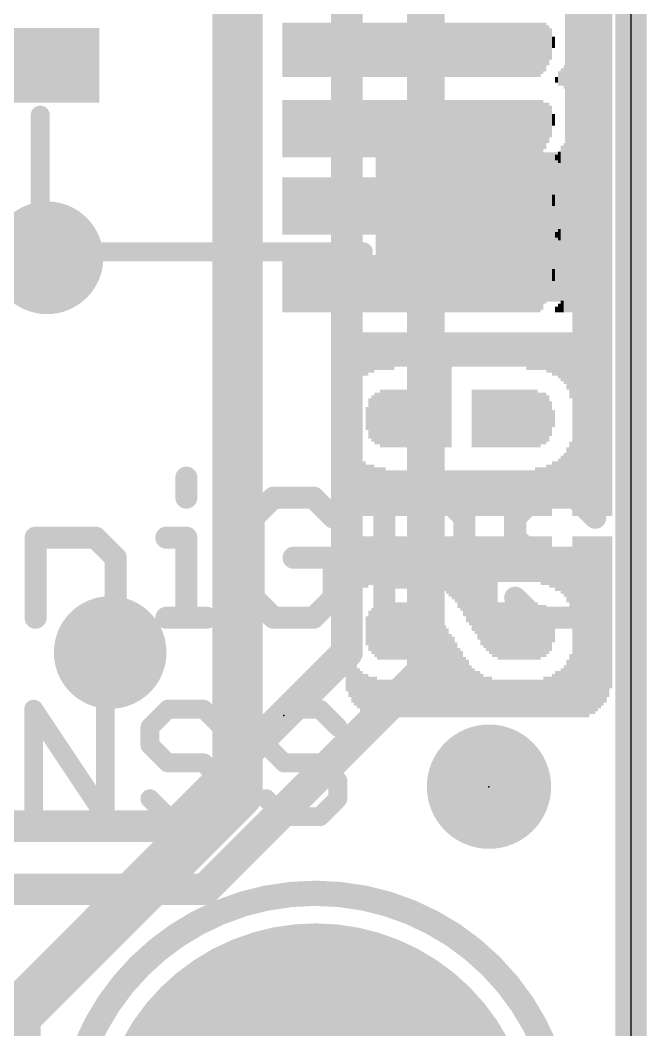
# Model space of a CAD drawing. Extents: x -0.1 to 34.1, y -8.2 to 25.5.
# Drawn here: x 20.48 to 25.53, y 3.44 to 11.56 of the extents above; entities that cross this region are included whole.
import ezdxf

# ---------------------------------------------------------------- set-up
doc = ezdxf.new("R2010")
doc.units = 0
for name, color, linetype in [('1', 12, 'CONTINUOUS'), ('16', 5, 'CONTINUOUS'), ('17', 110, 'CONTINUOUS'), ('18', 110, 'CONTINUOUS'), ('20', 53, 'CONTINUOUS'), ('21', 40, 'CONTINUOUS'), ('22', 6, 'CONTINUOUS'), ('23', 40, 'CONTINUOUS'), ('24', 6, 'CONTINUOUS'), ('47', 253, 'CONTINUOUS')]:
    doc.layers.add(name, color=color, linetype=linetype)

# ---------------------------------------------------------------- blocks, each defined once
blk = doc.blocks.new('RECT')
blk.add_solid([(-0.5, -0.5), (0.5, -0.5), (-0.5, 0.5), (0.5, 0.5)])
blk = doc.blocks.new('PIE')
at = {"const_width": 0.5}
blk.add_lwpolyline([(0, -0.25, 1), (0, 0.25, 1), (0, -0.25)], format="xyb", dxfattribs=at)
blk = doc.blocks.new('ROUNDP')
at = {"const_width": 0.5}
blk.add_lwpolyline([(0, -0.25, 1), (0, 0.25, 1), (0, -0.25)], format="xyb", dxfattribs=at)
blk = doc.blocks.new('ROUNDV')
at = {"const_width": 0.5}
blk.add_lwpolyline([(0, -0.25, 1), (0, 0.25, 1), (0, -0.25)], format="xyb", dxfattribs=at)

msp = doc.modelspace()

# ---------------------------------------------------------------- linework, layer by layer
at = {"layer": '1'}
for points, const_width in [([(25.4, 25.4), (25.4, 0)], 0.254), ([(22.233, 12.454), (22.233, 5.342)], 0.4064), ([(22.233, 5.342), (20.447, 3.556)], 0.4064), ([(20.447, 3.556), (20.447, 1.778)], 0.4064)]:
    msp.add_lwpolyline(points, dxfattribs=dict(at, const_width=const_width))
at = {"layer": '1', "const_width": 0.2032}
for points in [[(22.3048, 5.2702, 1), (22.1612, 5.4138)], [(22.1314, 5.342, 1), (22.3346, 5.342)], [(20.5486, 3.556, 1), (20.3454, 3.556)], [(20.3752, 3.6278, 1), (20.5188, 3.4842)]]:
    msp.add_lwpolyline(points, format="xyb", dxfattribs=at)
at = {"layer": '16'}
for points, const_width in [([(25.4, 25.4), (25.4, 0)], 0.254), ([(23.749, 6.35), (23.749, 13.716)], 0.3048), ([(23.114, 13.4493), (23.114, 6.477)], 0.254), ([(23.114, 6.477), (21.717, 5.08)], 0.254), ([(21.971, 4.572), (23.749, 6.35)], 0.254), ([(21.717, 5.08), (16.637, 5.08)], 0.254), ([(18.7815, 4.572), (21.971, 4.572)], 0.254)]:
    msp.add_lwpolyline(points, dxfattribs=dict(at, const_width=const_width))
for points, const_width in [([(23.1589, 6.4321, 1), (23.0691, 6.5219)], 0.127), ([(23.0505, 6.477, 1), (23.1775, 6.477)], 0.127), ([(23.6728, 6.35, 1), (23.8252, 6.35)], 0.1524), ([(23.7939, 6.3051, 1), (23.7041, 6.3949)], 0.127), ([(21.717, 5.0165, 1), (21.717, 5.1435)], 0.127), ([(21.6721, 5.1249, 1), (21.7619, 5.0351)], 0.127), ([(21.9261, 4.6169, 1), (22.0159, 4.5271)], 0.127), ([(21.971, 4.5085, 1), (21.971, 4.6355)], 0.127)]:
    msp.add_lwpolyline(points, format="xyb", dxfattribs=dict(at, const_width=const_width))
at = {"layer": '20'}
msp.add_line((25.4, 2.54), (25.4, 22.86), dxfattribs=at)
at = {"layer": '21'}
for points, const_width in [([(24.946, 10.6), (24.946, 14.8)], 0.1524), ([(20.646, 9.7), (20.646, 10.8)], 0.1524), ([(23.246, 9.7), (20.646, 9.7)], 0.1524), ([(21.8223, 7.8834), (21.8223, 7.7224)], 0.1778), ([(22.5239, 7.7224), (22.3629, 7.5614)], 0.1778), ([(22.8459, 7.7224), (22.5239, 7.7224)], 0.1778), ([(23.0069, 7.5614), (22.8459, 7.7224)], 0.1778), ([(23.4154, 6.7564), (23.4154, 7.7224)], 0.1778), ([(23.4154, 7.7224), (23.8984, 7.7224)], 0.1778), ([(23.8984, 7.7224), (24.0594, 7.5614)], 0.1778), ([(24.6288, 7.7224), (24.4678, 7.5614)], 0.1778), ([(24.9508, 7.7224), (24.6288, 7.7224)], 0.1778), ([(25.1118, 7.5614), (24.9508, 7.7224)], 0.1778), ([(22.3629, 7.5614), (22.3629, 6.9174)], 0.1778), ([(24.0594, 7.5614), (24.0594, 7.2394)], 0.1778), ([(24.4678, 7.5614), (24.4678, 7.4004)], 0.1778), ([(20.6088, 6.7564), (20.6088, 7.4004)], 0.1778), ([(20.6088, 7.4004), (21.0918, 7.4004)], 0.1778), ([(21.0918, 7.4004), (21.2528, 7.2394)], 0.1778), ([(21.6613, 7.4004), (21.8223, 7.4004)], 0.1778), ([(21.8223, 7.4004), (21.8223, 6.7564)], 0.1778), ([(24.4678, 7.4004), (24.6288, 7.2394)], 0.1778), ([(21.2528, 7.2394), (21.2528, 6.7564)], 0.1778), ([(23.0069, 7.2394), (22.6849, 7.2394)], 0.1778), ([(23.0069, 6.9174), (23.0069, 7.2394)], 0.1778), ([(24.0594, 7.2394), (23.8984, 7.0784)], 0.1778), ([(24.6288, 7.2394), (24.9508, 7.2394)], 0.1778), ([(24.9508, 7.2394), (25.1118, 7.0784)], 0.1778), ([(23.8984, 7.0784), (23.4154, 7.0784)], 0.1778), ([(25.1118, 7.0784), (25.1118, 6.9174)], 0.1778), ([(22.3629, 6.9174), (22.5239, 6.7564)], 0.1778), ([(22.8459, 6.7564), (23.0069, 6.9174)], 0.1778), ([(24.6288, 6.7564), (24.4678, 6.9174)], 0.1778), ([(25.1118, 6.9174), (24.9508, 6.7564)], 0.1778), ([(21.6613, 6.7564), (21.9833, 6.7564)], 0.1778), ([(22.5239, 6.7564), (22.8459, 6.7564)], 0.1778), ([(24.9508, 6.7564), (24.6288, 6.7564)], 0.1778), ([(20.5936, 5.1562), (20.5936, 6.0205)], 0.1524), ([(20.5936, 6.0205), (21.1698, 5.1562)], 0.1524), ([(21.1698, 5.1562), (21.1698, 6.0205)], 0.1524), ([(21.6732, 6.0205), (21.5291, 5.8765)], 0.1524), ([(21.9613, 6.0205), (21.6732, 6.0205)], 0.1524), ([(22.1053, 5.8765), (21.9613, 6.0205)], 0.1524), ([(22.6087, 6.0205), (22.4646, 5.8765)], 0.1524), ([(22.8968, 6.0205), (22.6087, 6.0205)], 0.1524), ([(23.0409, 5.8765), (22.8968, 6.0205)], 0.1524), ([(21.5291, 5.8765), (21.5291, 5.7324)], 0.1524), ([(22.4646, 5.8765), (22.4646, 5.7324)], 0.1524), ([(21.5291, 5.7324), (21.6732, 5.5884)], 0.1524), ([(22.4646, 5.7324), (22.6087, 5.5884)], 0.1524), ([(21.6732, 5.5884), (21.9613, 5.5884)], 0.1524), ([(21.9613, 5.5884), (22.1053, 5.4443)], 0.1524), ([(22.6087, 5.5884), (22.8968, 5.5884)], 0.1524), ([(22.8968, 5.5884), (23.0409, 5.4443)], 0.1524), ([(22.1053, 5.4443), (22.1053, 5.3003)], 0.1524), ([(23.0409, 5.4443), (23.0409, 5.3003)], 0.1524), ([(21.6732, 5.1562), (21.5291, 5.3003)], 0.1524), ([(22.1053, 5.3003), (21.9613, 5.1562)], 0.1524), ([(22.6087, 5.1562), (22.4646, 5.3003)], 0.1524), ([(23.0409, 5.3003), (22.8968, 5.1562)], 0.1524), ([(21.9613, 5.1562), (21.6732, 5.1562)], 0.1524), ([(22.8968, 5.1562), (22.6087, 5.1562)], 0.1524)]:
    msp.add_lwpolyline(points, dxfattribs=dict(at, const_width=const_width))
for points, const_width in [([(20.6841, 10.8, 1), (20.6079, 10.8)], 0.0762), ([(24.9079, 10.6, 1), (24.9841, 10.6)], 0.0762), ([(20.646, 9.7381, 1), (20.646, 9.6619)], 0.0762), ([(23.246, 9.6619, 1), (23.246, 9.7381)], 0.0762), ([(20.6079, 9.7, 1), (20.6841, 9.7)], 0.0762), ([(21.8667, 7.8834, 1), (21.7778, 7.8834)], 0.0889), ([(22.5239, 7.7669, 1), (22.5239, 7.678)], 0.0889), ([(22.5553, 7.691, 1), (22.4925, 7.7539)], 0.0889), ([(22.8774, 7.7539, 1), (22.8145, 7.691)], 0.0889), ([(22.8459, 7.678, 1), (22.8459, 7.7669)], 0.0889), ([(23.4598, 7.7224, 1), (23.3709, 7.7224)], 0.0889), ([(23.4154, 7.7669, 1), (23.4154, 7.678)], 0.0889), ([(23.9298, 7.7539, 1), (23.867, 7.691)], 0.0889), ([(23.8984, 7.678, 1), (23.8984, 7.7669)], 0.0889), ([(24.6288, 7.7669, 1), (24.6288, 7.678)], 0.0889), ([(24.6603, 7.691, 1), (24.5974, 7.7539)], 0.0889), ([(24.9823, 7.7539, 1), (24.9194, 7.691)], 0.0889), ([(24.9508, 7.678, 1), (24.9508, 7.7669)], 0.0889), ([(21.7778, 7.7224, 1), (21.8667, 7.7224)], 0.0889), ([(22.4074, 7.5614, 1), (22.3185, 7.5614)], 0.0889), ([(22.3315, 7.5928, 1), (22.3943, 7.53)], 0.0889), ([(22.9755, 7.53, 1), (23.0384, 7.5928)], 0.0889), ([(24.1038, 7.5614, 1), (24.0149, 7.5614)], 0.0889), ([(24.028, 7.53, 1), (24.0908, 7.5928)], 0.0889), ([(24.5123, 7.5614, 1), (24.4234, 7.5614)], 0.0889), ([(24.4364, 7.5928, 1), (24.4993, 7.53)], 0.0889), ([(25.0804, 7.53, 1), (25.1433, 7.5928)], 0.0889), ([(20.6533, 7.4004, 1), (20.5644, 7.4004)], 0.0889), ([(20.6088, 7.4449, 1), (20.6088, 7.356)], 0.0889), ([(21.1233, 7.4318, 1), (21.0604, 7.369)], 0.0889), ([(21.0918, 7.356, 1), (21.0918, 7.4449)], 0.0889), ([(21.6613, 7.4449, 1), (21.6613, 7.356)], 0.0889), ([(21.8667, 7.4004, 1), (21.7778, 7.4004)], 0.0889), ([(21.8223, 7.356, 1), (21.8223, 7.4449)], 0.0889), ([(24.4993, 7.4318, 1), (24.4364, 7.369)], 0.0889), ([(24.4234, 7.4004, 1), (24.5123, 7.4004)], 0.0889), ([(21.2973, 7.2394, 1), (21.2084, 7.2394)], 0.0889), ([(21.2214, 7.208, 1), (21.2843, 7.2708)], 0.0889), ([(22.6849, 7.2839, 1), (22.6849, 7.195)], 0.0889), ([(23.0514, 7.2394, 1), (22.9625, 7.2394)], 0.0889), ([(23.0069, 7.195, 1), (23.0069, 7.2839)], 0.0889), ([(24.0908, 7.208, 1), (24.028, 7.2708)], 0.0889), ([(24.6288, 7.2839, 1), (24.6288, 7.195)], 0.0889), ([(24.5974, 7.208, 1), (24.6603, 7.2708)], 0.0889), ([(24.9823, 7.2708, 1), (24.9194, 7.208)], 0.0889), ([(24.9508, 7.195, 1), (24.9508, 7.2839)], 0.0889), ([(24.0149, 7.2394, 1), (24.1038, 7.2394)], 0.0889), ([(23.4154, 7.1229, 1), (23.4154, 7.034)], 0.0889), ([(23.867, 7.1098, 1), (23.9298, 7.047)], 0.0889), ([(23.8984, 7.034, 1), (23.8984, 7.1229)], 0.0889), ([(25.1563, 7.0784, 1), (25.0674, 7.0784)], 0.0889), ([(25.0804, 7.047, 1), (25.1433, 7.1098)], 0.0889), ([(22.3943, 6.9488, 1), (22.3315, 6.886)], 0.0889), ([(23.0384, 6.886, 1), (22.9755, 6.9488)], 0.0889), ([(24.4993, 6.9488, 1), (24.4364, 6.886)], 0.0889), ([(25.1433, 6.886, 1), (25.0804, 6.9488)], 0.0889), ([(22.3185, 6.9174, 1), (22.4074, 6.9174)], 0.0889), ([(22.9625, 6.9174, 1), (23.0514, 6.9174)], 0.0889), ([(25.0674, 6.9174, 1), (25.1563, 6.9174)], 0.0889), ([(21.6613, 6.8009, 1), (21.6613, 6.7119)], 0.0889), ([(21.9833, 6.7119, 1), (21.9833, 6.8009)], 0.0889), ([(22.5239, 6.8009, 1), (22.5239, 6.7119)], 0.0889), ([(22.4925, 6.725, 1), (22.5553, 6.7878)], 0.0889), ([(22.8145, 6.7878, 1), (22.8774, 6.725)], 0.0889), ([(22.8459, 6.7119, 1), (22.8459, 6.8009)], 0.0889), ([(24.6288, 6.8009, 1), (24.6288, 6.7119)], 0.0889), ([(24.5974, 6.725, 1), (24.6603, 6.7878)], 0.0889), ([(24.9194, 6.7878, 1), (24.9823, 6.725)], 0.0889), ([(24.9508, 6.7119, 1), (24.9508, 6.8009)], 0.0889), ([(20.5644, 6.7564, 1), (20.6533, 6.7564)], 0.0889), ([(21.2084, 6.7564, 1), (21.2973, 6.7564)], 0.0889), ([(21.7778, 6.7564, 1), (21.8667, 6.7564)], 0.0889), ([(23.3709, 6.7564, 1), (23.4598, 6.7564)], 0.0889), ([(20.6253, 6.0417, 1), (20.5619, 5.9994)], 0.0762), ([(20.6317, 6.0205, 1), (20.5555, 6.0205)], 0.0762), ([(21.2079, 6.0205, 1), (21.1317, 6.0205)], 0.0762), ([(21.6732, 6.0586, 1), (21.6732, 5.9824)], 0.0762), ([(21.7001, 5.9936, 1), (21.6462, 6.0475)], 0.0762), ([(21.9882, 6.0475, 1), (21.9343, 5.9936)], 0.0762), ([(21.9613, 5.9824, 1), (21.9613, 6.0586)], 0.0762), ([(22.6087, 6.0586, 1), (22.6087, 5.9824)], 0.0762), ([(22.6356, 5.9936, 1), (22.5817, 6.0475)], 0.0762), ([(22.9237, 6.0475, 1), (22.8699, 5.9936)], 0.0762), ([(22.8968, 5.9824, 1), (22.8968, 6.0586)], 0.0762), ([(21.5672, 5.8765, 1), (21.491, 5.8765)], 0.0762), ([(21.5022, 5.9034, 1), (21.5561, 5.8495)], 0.0762), ([(22.0784, 5.8495, 1), (22.1323, 5.9034)], 0.0762), ([(22.5027, 5.8765, 1), (22.4265, 5.8765)], 0.0762), ([(22.4377, 5.9034, 1), (22.4916, 5.8495)], 0.0762), ([(23.0139, 5.8495, 1), (23.0678, 5.9034)], 0.0762), ([(21.5561, 5.7594, 1), (21.5022, 5.7055)], 0.0762), ([(21.491, 5.7324, 1), (21.5672, 5.7324)], 0.0762), ([(22.4916, 5.7594, 1), (22.4377, 5.7055)], 0.0762), ([(22.4265, 5.7324, 1), (22.5027, 5.7324)], 0.0762), ([(21.6732, 5.6265, 1), (21.6732, 5.5503)], 0.0762), ([(21.6462, 5.5614, 1), (21.7001, 5.6153)], 0.0762), ([(21.9882, 5.6153, 1), (21.9343, 5.5614)], 0.0762), ([(21.9613, 5.5503, 1), (21.9613, 5.6265)], 0.0762), ([(22.6087, 5.6265, 1), (22.6087, 5.5503)], 0.0762), ([(22.5817, 5.5614, 1), (22.6356, 5.6153)], 0.0762), ([(22.9237, 5.6153, 1), (22.8699, 5.5614)], 0.0762), ([(22.8968, 5.5503, 1), (22.8968, 5.6265)], 0.0762), ([(22.1434, 5.4443, 1), (22.0672, 5.4443)], 0.0762), ([(22.0784, 5.4174, 1), (22.1323, 5.4713)], 0.0762), ([(23.079, 5.4443, 1), (23.0028, 5.4443)], 0.0762), ([(23.0139, 5.4174, 1), (23.0678, 5.4713)], 0.0762), ([(21.5561, 5.3272, 1), (21.5022, 5.2733)], 0.0762), ([(22.1323, 5.2733, 1), (22.0784, 5.3272)], 0.0762), ([(22.4916, 5.3272, 1), (22.4377, 5.2733)], 0.0762), ([(23.0678, 5.2733, 1), (23.0139, 5.3272)], 0.0762), ([(22.0672, 5.3003, 1), (22.1434, 5.3003)], 0.0762), ([(23.0028, 5.3003, 1), (23.079, 5.3003)], 0.0762), ([(21.1381, 5.1351, 1), (21.2015, 5.1773)], 0.0762), ([(21.6732, 5.1943, 1), (21.6732, 5.1181)], 0.0762), ([(21.6462, 5.1293, 1), (21.7001, 5.1831)], 0.0762), ([(21.9343, 5.1831, 1), (21.9882, 5.1293)], 0.0762), ([(21.9613, 5.1181, 1), (21.9613, 5.1943)], 0.0762), ([(22.6087, 5.1943, 1), (22.6087, 5.1181)], 0.0762), ([(22.5817, 5.1293, 1), (22.6356, 5.1831)], 0.0762), ([(22.8699, 5.1831, 1), (22.9237, 5.1293)], 0.0762), ([(22.8968, 5.1181, 1), (22.8968, 5.1943)], 0.0762), ([(20.5555, 5.1562, 1), (20.6317, 5.1562)], 0.0762), ([(21.1317, 5.1562, 1), (21.2079, 5.1562)], 0.0762), ([(22.86, 0.54, 1), (22.86, 4.54, 1), (22.86, 0.54)], 0.2032)]:
    msp.add_lwpolyline(points, format="xyb", dxfattribs=dict(at, const_width=const_width))
at = {"layer": '23'}
msp.add_point((24.257, 5.3975), dxfattribs=at)
at = {"layer": '24'}
msp.add_point((22.606, 5.969), dxfattribs=at)
at = {"layer": '47', "const_width": 0.13}
msp.add_lwpolyline([(25.4, 9.144), (25.4, -8.173)], dxfattribs=at)
at = {"layer": '47', "const_width": 0.065}
msp.add_lwpolyline([(25.4325, 9.144, 1), (25.3675, 9.144)], format="xyb", dxfattribs=at)

# ---------------------------------------------------------------- block references
at = {"layer": '1', "rotation": 180}
for p, xscale, yscale in [((20.346, 11.2), 1.55, 0.6), ((24.246, 9.9), 1.8, 1.2)]:
    msp.add_blockref('RECT', p, dxfattribs=dict(at, xscale=xscale, yscale=yscale))
at = {"layer": '1'}
msp.add_blockref('PIE', (24.257, 5.3975), dxfattribs=at)
at = {"layer": '17', "xscale": 3.516, "yscale": 3.516}
msp.add_blockref('ROUNDP', (22.86, 2.54), dxfattribs=at)
msp.add_blockref('ROUNDP', (22.86, 2.54), dxfattribs=at)
at = {"layer": '18', "xscale": 0.9064, "yscale": 0.9064}
for p in [(20.701, 9.652), (20.701, 9.652), (21.209, 6.477), (21.209, 6.477)]:
    msp.add_blockref('ROUNDV', p, dxfattribs=at)
at = {"layer": '22', "rotation": 90}
for p, xscale, yscale in [((24.9381, 10.334), 5.5194, 0.0231), ((24.9612, 10.334), 5.5194, 0.0231), ((24.9843, 10.334), 5.5194, 0.0231), ((25.0074, 10.334), 5.5194, 0.0231), ((25.0306, 10.334), 5.5194, 0.0231), ((25.0537, 10.3213), 5.494, 0.0231), ((25.0768, 10.3213), 5.494, 0.0231), ((25.0999, 10.3099), 5.4712, 0.0231), ((25.123, 10.3099), 5.4712, 0.0231), ((25.146, 10.2984), 5.4483, 0.0229), ((25.169, 10.287), 5.4254, 0.0231), ((25.1921, 10.2756), 5.4026, 0.0231), ((25.2152, 10.2527), 5.3569, 0.0231), ((25.2383, 10.2184), 5.2883, 0.0231), ((22.606, 11.3259), 0.4369, 0.0229), ((22.629, 11.3259), 0.4369, 0.0231), ((22.6521, 11.3259), 0.4369, 0.0231), ((22.6752, 11.3259), 0.4369, 0.0231), ((22.6983, 11.3259), 0.4369, 0.0231), ((22.7214, 11.3259), 0.4369, 0.0231), ((22.7446, 11.3259), 0.4369, 0.0231), ((22.7677, 11.3259), 0.4369, 0.0231), ((22.7908, 11.3259), 0.4369, 0.0231), ((22.8139, 11.3259), 0.4369, 0.0231), ((22.837, 11.3259), 0.4369, 0.0231), ((22.86, 11.3259), 0.4369, 0.0229), ((22.883, 11.3259), 0.4369, 0.0231), ((22.9061, 11.3259), 0.4369, 0.0231), ((22.9292, 11.3259), 0.4369, 0.0231), ((22.9523, 11.3259), 0.4369, 0.0231), ((22.9754, 11.3259), 0.4369, 0.0231), ((22.9986, 11.3259), 0.4369, 0.0231), ((23.0217, 11.3259), 0.4369, 0.0231), ((23.114, 11.3259), 0.4369, 0.0229), ((23.137, 11.3259), 0.4369, 0.0231), ((23.1601, 11.3259), 0.4369, 0.0231), ((23.1832, 11.3259), 0.4369, 0.0231), ((23.2063, 11.3259), 0.4369, 0.0231), ((23.2294, 11.3259), 0.4369, 0.0231), ((23.2526, 11.3259), 0.4369, 0.0231), ((23.2757, 11.3259), 0.4369, 0.0231), ((23.2988, 11.3259), 0.4369, 0.0231), ((23.3219, 11.3259), 0.4369, 0.0231), ((23.345, 11.3259), 0.4369, 0.0231), ((23.368, 11.3259), 0.4369, 0.0229), ((23.391, 11.3259), 0.4369, 0.0231), ((23.4141, 11.3259), 0.4369, 0.0231), ((23.4372, 11.3259), 0.4369, 0.0231), ((23.4603, 11.3259), 0.4369, 0.0231), ((23.4834, 11.3259), 0.4369, 0.0231), ((23.5066, 11.3259), 0.4369, 0.0231), ((23.5297, 11.3259), 0.4369, 0.0231), ((23.5528, 11.3259), 0.4369, 0.0231), ((23.5759, 11.3259), 0.4369, 0.0231), ((23.599, 11.3259), 0.4369, 0.0231), ((23.622, 11.3259), 0.4369, 0.0229), ((23.645, 11.3259), 0.4369, 0.0231), ((23.6681, 11.3259), 0.4369, 0.0231), ((23.6912, 11.3259), 0.4369, 0.0231), ((23.7143, 11.3259), 0.4369, 0.0231), ((23.7374, 11.3259), 0.4369, 0.0231), ((23.7606, 11.3259), 0.4369, 0.0231), ((23.7837, 11.3259), 0.4369, 0.0231), ((23.8068, 11.3259), 0.4369, 0.0231), ((23.8299, 11.3259), 0.4369, 0.0231), ((23.853, 11.3259), 0.4369, 0.0231), ((23.876, 11.3259), 0.4369, 0.0229), ((23.899, 11.3259), 0.4369, 0.0231), ((23.9221, 11.3259), 0.4369, 0.0231), ((23.9452, 11.3259), 0.4369, 0.0231), ((23.9683, 11.3259), 0.4369, 0.0231), ((23.9914, 11.3259), 0.4369, 0.0231), ((24.0146, 11.3259), 0.4369, 0.0231), ((24.0377, 11.3259), 0.4369, 0.0231), ((24.0608, 11.3259), 0.4369, 0.0231), ((24.0839, 11.3259), 0.4369, 0.0231), ((24.107, 11.3259), 0.4369, 0.0231), ((24.13, 11.3259), 0.4369, 0.0229), ((24.153, 11.3259), 0.4369, 0.0231), ((24.1761, 11.3259), 0.4369, 0.0231), ((24.1992, 11.3259), 0.4369, 0.0231), ((24.2223, 11.3259), 0.4369, 0.0231), ((24.2454, 11.3259), 0.4369, 0.0231), ((24.2686, 11.3259), 0.4369, 0.0231), ((24.2917, 11.3259), 0.4369, 0.0231), ((24.3148, 11.3259), 0.4369, 0.0231), ((24.3379, 11.3259), 0.4369, 0.0231), ((24.361, 11.3259), 0.4369, 0.0231), ((24.384, 11.3259), 0.4369, 0.0229), ((24.407, 11.3259), 0.4369, 0.0231), ((24.4301, 11.3259), 0.4369, 0.0231), ((24.4532, 11.3259), 0.4369, 0.0231), ((24.4763, 11.3259), 0.4369, 0.0231), ((24.4994, 11.3259), 0.4369, 0.0231), ((24.5226, 11.3259), 0.4369, 0.0231), ((24.5457, 11.3259), 0.4369, 0.0231), ((24.5688, 11.3259), 0.4369, 0.0231), ((24.5919, 11.3259), 0.4369, 0.0231), ((24.615, 11.3259), 0.4369, 0.0231), ((24.638, 11.3259), 0.4369, 0.0229), ((24.661, 11.3259), 0.4369, 0.0231), ((24.6841, 11.3373), 0.414, 0.0231), ((24.7072, 11.3487), 0.3912, 0.0231), ((24.7303, 11.3602), 0.3226, 0.0231), ((24.7534, 11.3716), 0.254, 0.0231), ((24.7766, 11.3843), 0.0914, 0.0231), ((24.915, 11.1189), 0.3937, 0.0231), ((24.892, 11.1062), 0.2769, 0.0229), ((24.8228, 11.0947), 0.1168, 0.0231), ((24.8459, 11.1062), 0.1397, 0.0231), ((24.869, 11.1062), 0.1854, 0.0231), ((24.7997, 11.0846), 0.0457, 0.0231), ((22.606, 10.6909), 0.4623, 0.0229), ((22.629, 10.6909), 0.4623, 0.0231), ((22.6521, 10.6909), 0.4623, 0.0231), ((22.6752, 10.6909), 0.4623, 0.0231), ((22.6983, 10.6909), 0.4623, 0.0231), ((22.7214, 10.6909), 0.4623, 0.0231), ((22.7446, 10.6909), 0.4623, 0.0231), ((22.7677, 10.6909), 0.4623, 0.0231), ((22.7908, 10.6909), 0.4623, 0.0231), ((22.8139, 10.6909), 0.4623, 0.0231), ((22.837, 10.6909), 0.4623, 0.0231), ((22.86, 10.6909), 0.4623, 0.0229), ((22.883, 10.6909), 0.4623, 0.0231), ((22.9061, 10.6909), 0.4623, 0.0231), ((22.9292, 10.6909), 0.4623, 0.0231), ((22.9523, 10.6909), 0.4623, 0.0231), ((22.9754, 10.6909), 0.4623, 0.0231), ((22.9986, 10.6909), 0.4623, 0.0231), ((23.0217, 10.6909), 0.4623, 0.0231), ((23.114, 10.6909), 0.4623, 0.0229), ((23.137, 10.6909), 0.4623, 0.0231), ((23.1601, 10.6909), 0.4623, 0.0231), ((23.1832, 10.6909), 0.4623, 0.0231), ((23.2063, 10.6909), 0.4623, 0.0231), ((23.2294, 10.6909), 0.4623, 0.0231), ((23.2526, 10.6909), 0.4623, 0.0231), ((23.2757, 10.6909), 0.4623, 0.0231), ((23.2988, 10.6909), 0.4623, 0.0231), ((23.3219, 10.6909), 0.4623, 0.0231), ((23.345, 10.6909), 0.4623, 0.0231), ((23.368, 10.6909), 0.4623, 0.0229), ((23.391, 10.6909), 0.4623, 0.0231), ((23.4141, 10.6909), 0.4623, 0.0231), ((23.4372, 10.6909), 0.4623, 0.0231), ((23.4603, 10.6909), 0.4623, 0.0231), ((23.4834, 10.6909), 0.4623, 0.0231), ((23.5066, 10.6909), 0.4623, 0.0231), ((23.5297, 10.6909), 0.4623, 0.0231), ((23.5528, 10.6909), 0.4623, 0.0231), ((23.5759, 10.6909), 0.4623, 0.0231), ((23.599, 10.6909), 0.4623, 0.0231), ((23.622, 10.6909), 0.4623, 0.0229), ((23.645, 10.6909), 0.4623, 0.0231), ((23.6681, 10.6909), 0.4623, 0.0231), ((23.6912, 10.6909), 0.4623, 0.0231), ((23.7143, 10.6909), 0.4623, 0.0231), ((23.7374, 10.6909), 0.4623, 0.0231), ((23.7606, 10.6909), 0.4623, 0.0231), ((23.7837, 10.6909), 0.4623, 0.0231), ((23.8068, 10.6909), 0.4623, 0.0231), ((23.8299, 10.6909), 0.4623, 0.0231), ((23.853, 10.6909), 0.4623, 0.0231), ((23.876, 10.6909), 0.4623, 0.0229), ((23.899, 10.6909), 0.4623, 0.0231), ((23.9221, 10.6909), 0.4623, 0.0231), ((23.9452, 10.6909), 0.4623, 0.0231), ((23.9683, 10.6909), 0.4623, 0.0231), ((23.9914, 10.6909), 0.4623, 0.0231), ((24.0146, 10.6909), 0.4623, 0.0231), ((24.0377, 10.6909), 0.4623, 0.0231), ((24.0608, 10.6909), 0.4623, 0.0231), ((24.0839, 10.6909), 0.4623, 0.0231), ((24.107, 10.6909), 0.4623, 0.0231), ((24.13, 10.6909), 0.4623, 0.0229), ((24.153, 10.6909), 0.4623, 0.0231), ((24.1761, 10.6909), 0.4623, 0.0231), ((24.1992, 10.6909), 0.4623, 0.0231), ((24.2223, 10.6909), 0.4623, 0.0231), ((24.2454, 10.6909), 0.4623, 0.0231), ((24.2686, 10.6909), 0.4623, 0.0231), ((24.2917, 10.6909), 0.4623, 0.0231), ((24.3148, 10.6909), 0.4623, 0.0231), ((24.3379, 10.6909), 0.4623, 0.0231), ((24.361, 10.6909), 0.4623, 0.0231), ((24.384, 10.6909), 0.4623, 0.0229), ((24.407, 10.6909), 0.4623, 0.0231), ((24.4301, 10.6909), 0.4623, 0.0231), ((24.4532, 10.6909), 0.4623, 0.0231), ((24.4763, 10.6909), 0.4623, 0.0231), ((24.4994, 10.6909), 0.4623, 0.0231), ((24.5226, 10.6909), 0.4623, 0.0231), ((24.5457, 10.6909), 0.4623, 0.0231), ((24.5688, 10.6909), 0.4623, 0.0231), ((24.5919, 10.6909), 0.4623, 0.0231), ((24.615, 10.6909), 0.4623, 0.0231), ((24.638, 10.6909), 0.4623, 0.0229), ((24.661, 10.6909), 0.4623, 0.0231), ((24.6841, 10.7023), 0.4394, 0.0231), ((24.7072, 10.7137), 0.3708, 0.0231), ((24.7303, 10.7378), 0.3226, 0.0231), ((24.7534, 10.7493), 0.254, 0.0231), ((24.7766, 10.7607), 0.094, 0.0231), ((24.915, 10.4839), 0.3683, 0.0231), ((24.869, 10.4839), 0.1854, 0.0231), ((24.892, 10.4839), 0.2769, 0.0229), ((24.7997, 10.4597), 0.0457, 0.0231), ((24.8228, 10.4597), 0.0914, 0.0231), ((24.8459, 10.4839), 0.1397, 0.0231), ((22.606, 10.0686), 0.4623, 0.0229), ((22.629, 10.0686), 0.4623, 0.0231), ((22.6521, 10.0686), 0.4623, 0.0231), ((22.6752, 10.0686), 0.4623, 0.0231), ((22.6983, 10.0686), 0.4623, 0.0231), ((22.7214, 10.0686), 0.4623, 0.0231), ((22.7446, 10.0686), 0.4623, 0.0231), ((22.7677, 10.0686), 0.4623, 0.0231), ((22.7908, 10.0686), 0.4623, 0.0231), ((22.8139, 10.0686), 0.4623, 0.0231), ((22.837, 10.0686), 0.4623, 0.0231), ((22.86, 10.0686), 0.4623, 0.0229), ((22.883, 10.0686), 0.4623, 0.0231), ((22.9061, 10.0686), 0.4623, 0.0231), ((22.9292, 10.0686), 0.4623, 0.0231), ((22.9523, 10.0686), 0.4623, 0.0231), ((22.9754, 10.0686), 0.4623, 0.0231), ((22.9986, 10.0686), 0.4623, 0.0231), ((23.0217, 10.0686), 0.4623, 0.0231), ((23.114, 10.0686), 0.4623, 0.0229), ((23.137, 10.0686), 0.4623, 0.0231), ((23.1601, 10.0686), 0.4623, 0.0231), ((23.1832, 10.0686), 0.4623, 0.0231), ((23.2063, 10.0686), 0.4623, 0.0231), ((23.2294, 10.0686), 0.4623, 0.0231), ((23.2526, 10.0686), 0.4623, 0.0231), ((23.2757, 10.0686), 0.4623, 0.0231), ((23.2988, 10.0686), 0.4623, 0.0231), ((23.3219, 10.0686), 0.4623, 0.0231), ((23.345, 10.0686), 0.4623, 0.0231), ((23.368, 10.0686), 0.4623, 0.0229), ((23.391, 10.0686), 0.4623, 0.0231), ((23.4141, 10.0686), 0.4623, 0.0231), ((23.4372, 10.0686), 0.4623, 0.0231), ((23.4603, 10.0686), 0.4623, 0.0231), ((23.4834, 10.0686), 0.4623, 0.0231), ((23.5066, 10.0686), 0.4623, 0.0231), ((23.5297, 10.0686), 0.4623, 0.0231), ((23.5528, 10.0686), 0.4623, 0.0231), ((23.5759, 10.0686), 0.4623, 0.0231), ((23.599, 10.0686), 0.4623, 0.0231), ((23.622, 10.0686), 0.4623, 0.0229), ((23.645, 10.0686), 0.4623, 0.0231), ((23.6681, 10.0686), 0.4623, 0.0231), ((23.6912, 10.0686), 0.4623, 0.0231), ((23.7143, 10.0686), 0.4623, 0.0231), ((23.7374, 10.0686), 0.4623, 0.0231), ((23.7606, 10.0686), 0.4623, 0.0231), ((23.7837, 10.0686), 0.4623, 0.0231), ((23.8068, 10.0686), 0.4623, 0.0231), ((23.8299, 10.0686), 0.4623, 0.0231), ((23.853, 10.0686), 0.4623, 0.0231), ((23.876, 10.0686), 0.4623, 0.0229), ((23.899, 10.0686), 0.4623, 0.0231), ((23.9221, 10.0686), 0.4623, 0.0231), ((23.9452, 10.0686), 0.4623, 0.0231), ((23.9683, 10.0686), 0.4623, 0.0231), ((23.9914, 10.0686), 0.4623, 0.0231), ((24.0146, 10.0686), 0.4623, 0.0231), ((24.0377, 10.0686), 0.4623, 0.0231), ((24.0608, 10.0686), 0.4623, 0.0231), ((24.0839, 10.0686), 0.4623, 0.0231), ((24.107, 10.0686), 0.4623, 0.0231), ((24.13, 10.0686), 0.4623, 0.0229), ((24.153, 10.0686), 0.4623, 0.0231), ((24.1761, 10.0686), 0.4623, 0.0231), ((24.1992, 10.0686), 0.4623, 0.0231), ((24.2223, 10.0686), 0.4623, 0.0231), ((24.2454, 10.0686), 0.4623, 0.0231), ((24.2686, 10.0686), 0.4623, 0.0231), ((24.2917, 10.0686), 0.4623, 0.0231), ((24.3148, 10.0686), 0.4623, 0.0231), ((24.3379, 10.0686), 0.4623, 0.0231), ((24.361, 10.0686), 0.4623, 0.0231), ((24.384, 10.0686), 0.4623, 0.0229), ((24.407, 10.0686), 0.4623, 0.0231), ((24.4301, 10.0686), 0.4623, 0.0231), ((24.4532, 10.0686), 0.4623, 0.0231), ((24.4763, 10.0686), 0.4623, 0.0231), ((24.4994, 10.0686), 0.4623, 0.0231), ((24.5226, 10.0686), 0.4623, 0.0231), ((24.5457, 10.0686), 0.4623, 0.0231), ((24.5688, 10.0686), 0.4623, 0.0231), ((24.5919, 10.0686), 0.4623, 0.0231), ((24.615, 10.0686), 0.4623, 0.0231), ((24.638, 10.0686), 0.4623, 0.0229), ((24.661, 10.0686), 0.4623, 0.0231), ((24.6841, 10.08), 0.4394, 0.0231), ((24.7072, 10.0902), 0.3683, 0.0231), ((24.7303, 10.1016), 0.3454, 0.0231), ((24.7534, 10.113), 0.2311, 0.0231), ((24.7766, 10.1143), 0.0914, 0.0231), ((24.892, 9.859), 0.2769, 0.0229), ((24.915, 9.8603), 0.3708, 0.0231), ((24.8459, 9.8476), 0.1626, 0.0231), ((24.869, 9.8476), 0.2083, 0.0231), ((24.7997, 9.8374), 0.0457, 0.0231), ((24.8228, 9.8374), 0.0914, 0.0231), ((22.606, 9.4437), 0.4623, 0.0229), ((22.629, 9.4437), 0.4623, 0.0231), ((22.6521, 9.4437), 0.4623, 0.0231), ((22.6752, 9.4437), 0.4623, 0.0231), ((22.6983, 9.4437), 0.4623, 0.0231), ((22.7214, 9.4437), 0.4623, 0.0231), ((22.7446, 9.4437), 0.4623, 0.0231), ((22.7677, 9.4437), 0.4623, 0.0231), ((22.7908, 9.4437), 0.4623, 0.0231), ((22.8139, 9.4437), 0.4623, 0.0231), ((22.837, 9.4437), 0.4623, 0.0231), ((22.86, 9.4437), 0.4623, 0.0229), ((22.883, 9.4437), 0.4623, 0.0231), ((22.9061, 9.4437), 0.4623, 0.0231), ((22.9292, 9.4437), 0.4623, 0.0231), ((22.9523, 9.4437), 0.4623, 0.0231), ((22.9754, 9.4437), 0.4623, 0.0231), ((22.9986, 9.4437), 0.4623, 0.0231), ((23.0217, 9.4437), 0.4623, 0.0231), ((23.114, 9.4437), 0.4623, 0.0229), ((23.137, 9.4437), 0.4623, 0.0231), ((23.1601, 9.4437), 0.4623, 0.0231), ((23.1832, 9.4437), 0.4623, 0.0231), ((23.2063, 9.4437), 0.4623, 0.0231), ((23.2294, 9.4437), 0.4623, 0.0231), ((23.2526, 9.4437), 0.4623, 0.0231), ((23.2757, 9.4437), 0.4623, 0.0231), ((23.2988, 9.4437), 0.4623, 0.0231), ((23.3219, 9.4437), 0.4623, 0.0231), ((23.345, 9.4437), 0.4623, 0.0231), ((23.368, 9.4437), 0.4623, 0.0229), ((23.391, 9.4437), 0.4623, 0.0231), ((23.4141, 9.4437), 0.4623, 0.0231), ((23.4372, 9.4437), 0.4623, 0.0231), ((23.4603, 9.4437), 0.4623, 0.0231), ((23.4834, 9.4437), 0.4623, 0.0231), ((23.5066, 9.4437), 0.4623, 0.0231), ((23.5297, 9.4437), 0.4623, 0.0231), ((23.5528, 9.4437), 0.4623, 0.0231), ((23.5759, 9.4437), 0.4623, 0.0231), ((23.599, 9.4437), 0.4623, 0.0231), ((23.622, 9.4437), 0.4623, 0.0229), ((23.645, 9.4437), 0.4623, 0.0231), ((23.6681, 9.4437), 0.4623, 0.0231), ((23.6912, 9.4437), 0.4623, 0.0231), ((23.7143, 9.4437), 0.4623, 0.0231), ((23.7374, 9.4437), 0.4623, 0.0231), ((23.7606, 9.4437), 0.4623, 0.0231), ((23.7837, 9.4437), 0.4623, 0.0231), ((23.8068, 9.4437), 0.4623, 0.0231), ((23.8299, 9.4437), 0.4623, 0.0231), ((23.853, 9.4437), 0.4623, 0.0231), ((23.876, 9.4437), 0.4623, 0.0229), ((23.899, 9.4437), 0.4623, 0.0231), ((23.9221, 9.4437), 0.4623, 0.0231), ((23.9452, 9.4437), 0.4623, 0.0231), ((23.9683, 9.4437), 0.4623, 0.0231), ((23.9914, 9.4437), 0.4623, 0.0231), ((24.0146, 9.4437), 0.4623, 0.0231), ((24.0377, 9.4437), 0.4623, 0.0231), ((24.0608, 9.4437), 0.4623, 0.0231), ((24.0839, 9.4437), 0.4623, 0.0231), ((24.107, 9.4437), 0.4623, 0.0231), ((24.13, 9.4437), 0.4623, 0.0229), ((24.153, 9.4437), 0.4623, 0.0231), ((24.1761, 9.4437), 0.4623, 0.0231), ((24.1992, 9.4437), 0.4623, 0.0231), ((24.2223, 9.4437), 0.4623, 0.0231), ((24.2454, 9.4437), 0.4623, 0.0231), ((24.2686, 9.4437), 0.4623, 0.0231), ((24.2917, 9.4437), 0.4623, 0.0231), ((24.3148, 9.4437), 0.4623, 0.0231), ((24.3379, 9.4437), 0.4623, 0.0231), ((24.361, 9.4437), 0.4623, 0.0231), ((24.384, 9.4437), 0.4623, 0.0229), ((24.407, 9.4437), 0.4623, 0.0231), ((24.4301, 9.4437), 0.4623, 0.0231), ((24.4532, 9.4437), 0.4623, 0.0231), ((24.4763, 9.4437), 0.4623, 0.0231), ((24.4994, 9.4437), 0.4623, 0.0231), ((24.5226, 9.4437), 0.4623, 0.0231), ((24.5457, 9.4437), 0.4623, 0.0231), ((24.5688, 9.4437), 0.4623, 0.0231), ((24.5919, 9.4437), 0.4623, 0.0231), ((24.615, 9.4437), 0.4623, 0.0231), ((24.638, 9.4437), 0.4623, 0.0229), ((24.661, 9.4437), 0.4623, 0.0231), ((24.6841, 9.4551), 0.4394, 0.0231), ((24.7072, 9.4679), 0.3683, 0.0231), ((24.7303, 9.4907), 0.3226, 0.0231), ((24.7534, 9.4907), 0.2311, 0.0231), ((24.7766, 9.5136), 0.094, 0.0231), ((24.915, 9.3282), 0.2311, 0.0231), ((24.869, 9.2824), 0.1397, 0.0231), ((24.892, 9.2939), 0.1626, 0.0229), ((24.8228, 9.2481), 0.0711, 0.0231), ((24.8459, 9.2596), 0.094, 0.0231), ((24.7997, 9.2354), 0.0457, 0.0231), ((23.114, 8.7871), 0.5309, 0.0229), ((23.137, 8.7986), 0.508, 0.0231), ((23.1601, 8.8214), 0.4623, 0.0231), ((23.1832, 8.8443), 0.4166, 0.0231), ((23.2063, 8.8557), 0.3937, 0.0231), ((23.2294, 8.8671), 0.3708, 0.0231), ((23.2526, 8.8786), 0.348, 0.0231), ((23.2757, 8.8786), 0.348, 0.0231), ((23.2988, 8.89), 0.3251, 0.0231), ((23.3219, 8.89), 0.3251, 0.0231), ((23.345, 8.9014), 0.3023, 0.0231), ((23.368, 8.9014), 0.3023, 0.0229), ((23.391, 8.9014), 0.3023, 0.0231), ((23.4141, 8.9014), 0.3023, 0.0231), ((23.4372, 8.9014), 0.3023, 0.0231), ((23.4603, 8.9014), 0.3023, 0.0231), ((23.4834, 8.9014), 0.3023, 0.0231), ((23.5066, 8.9141), 0.2769, 0.0231), ((23.5297, 8.9141), 0.2769, 0.0231), ((23.5528, 8.9141), 0.2769, 0.0231), ((23.5759, 8.9141), 0.2769, 0.0231), ((23.599, 8.9141), 0.2769, 0.0231), ((23.622, 8.9141), 0.2769, 0.0229), ((23.645, 8.9141), 0.2769, 0.0231), ((23.6681, 8.9141), 0.2769, 0.0231), ((23.6912, 8.5903), 0.9246, 0.0231), ((23.7143, 8.5903), 0.9246, 0.0231), ((23.7374, 8.5903), 0.9246, 0.0231), ((23.7606, 8.5903), 0.9246, 0.0231), ((23.7837, 8.5903), 0.9246, 0.0231), ((23.8068, 8.5903), 0.9246, 0.0231), ((23.8299, 8.5903), 0.9246, 0.0231), ((23.853, 8.5903), 0.9246, 0.0231), ((23.876, 8.5903), 0.9246, 0.0229), ((23.899, 8.5903), 0.9246, 0.0231), ((23.9221, 8.5903), 0.9246, 0.0231), ((23.9452, 8.5903), 0.9246, 0.0231), ((23.9683, 8.9141), 0.2769, 0.0231), ((23.9914, 8.9141), 0.2769, 0.0231), ((24.0146, 8.9141), 0.2769, 0.0231), ((24.0377, 8.9141), 0.2769, 0.0231), ((24.0608, 8.9141), 0.2769, 0.0231), ((24.0839, 8.9141), 0.2769, 0.0231), ((24.107, 8.9141), 0.2769, 0.0231), ((24.13, 8.9141), 0.2769, 0.0229), ((24.153, 8.9141), 0.2769, 0.0231), ((24.1761, 8.9141), 0.2769, 0.0231), ((24.1992, 8.9141), 0.2769, 0.0231), ((24.2223, 8.9141), 0.2769, 0.0231), ((24.2454, 8.9141), 0.2769, 0.0231), ((24.2686, 8.9141), 0.2769, 0.0231), ((24.2917, 8.9141), 0.2769, 0.0231), ((24.3148, 8.9141), 0.2769, 0.0231), ((24.3379, 8.9141), 0.2769, 0.0231), ((24.361, 8.9141), 0.2769, 0.0231), ((24.384, 8.9141), 0.2769, 0.0229), ((24.407, 8.9141), 0.2769, 0.0231), ((24.4301, 8.9141), 0.2769, 0.0231), ((24.4532, 8.9141), 0.2769, 0.0231), ((24.4763, 8.9141), 0.2769, 0.0231), ((24.4994, 8.9141), 0.2769, 0.0231), ((24.5226, 8.9141), 0.2769, 0.0231), ((24.5457, 8.9141), 0.2769, 0.0231), ((24.5688, 8.9014), 0.3023, 0.0231), ((24.5919, 8.9014), 0.3023, 0.0231), ((24.615, 8.9014), 0.3023, 0.0231), ((24.638, 8.9014), 0.3023, 0.0229), ((24.661, 8.9014), 0.3023, 0.0231), ((24.6841, 8.9014), 0.3023, 0.0231), ((24.7072, 8.9014), 0.3023, 0.0231), ((24.7303, 8.89), 0.3251, 0.0231), ((24.7534, 8.89), 0.3251, 0.0231), ((24.7766, 8.8786), 0.348, 0.0231), ((24.7997, 8.8786), 0.348, 0.0231), ((24.8228, 8.8671), 0.3708, 0.0231), ((24.8459, 8.8557), 0.3937, 0.0231), ((24.869, 8.8443), 0.4166, 0.0231), ((24.892, 8.8214), 0.4623, 0.0229), ((24.915, 8.7871), 0.5309, 0.0231), ((23.3219, 8.3591), 0.3708, 0.0231), ((23.345, 8.3591), 0.4166, 0.0231), ((23.368, 8.3591), 0.4166, 0.0229), ((23.391, 8.3591), 0.4623, 0.0231), ((23.4141, 8.3591), 0.4623, 0.0231), ((23.4372, 8.3591), 0.4623, 0.0231), ((23.4603, 8.3591), 0.4623, 0.0231), ((23.4834, 8.3591), 0.4623, 0.0231), ((23.5066, 8.3591), 0.4623, 0.0231), ((23.5297, 8.3591), 0.4623, 0.0231), ((23.5528, 8.3591), 0.4623, 0.0231), ((23.5759, 8.3591), 0.4623, 0.0231), ((23.599, 8.3591), 0.4623, 0.0231), ((23.622, 8.3591), 0.4623, 0.0229), ((23.645, 8.3591), 0.4623, 0.0231), ((23.6681, 8.3591), 0.4623, 0.0231), ((24.13, 8.3591), 0.4623, 0.0229), ((24.153, 8.3591), 0.4623, 0.0231), ((24.1761, 8.3591), 0.4623, 0.0231), ((24.1992, 8.3591), 0.4623, 0.0231), ((24.2223, 8.3591), 0.4623, 0.0231), ((24.2454, 8.3591), 0.4623, 0.0231), ((24.2686, 8.3591), 0.4623, 0.0231), ((24.2917, 8.3591), 0.4623, 0.0231), ((24.3148, 8.3591), 0.4623, 0.0231), ((24.3379, 8.3591), 0.4623, 0.0231), ((24.361, 8.3591), 0.4623, 0.0231), ((24.384, 8.3591), 0.4623, 0.0229), ((24.407, 8.3591), 0.4623, 0.0231), ((24.4301, 8.3591), 0.4623, 0.0231), ((24.4532, 8.3591), 0.4623, 0.0231), ((24.4763, 8.3591), 0.4623, 0.0231), ((24.4994, 8.3591), 0.4623, 0.0231), ((24.5226, 8.3591), 0.4623, 0.0231), ((24.5457, 8.3591), 0.4623, 0.0231), ((24.5688, 8.3591), 0.4623, 0.0231), ((24.5919, 8.3591), 0.4623, 0.0231), ((24.615, 8.3591), 0.4623, 0.0231), ((24.638, 8.3591), 0.4623, 0.0229), ((24.661, 8.3477), 0.4394, 0.0231), ((24.6841, 8.3591), 0.4166, 0.0231), ((24.7072, 8.3591), 0.4166, 0.0231), ((24.7303, 8.3591), 0.3708, 0.0231), ((23.2757, 8.3591), 0.1829, 0.0231), ((23.2988, 8.3591), 0.3251, 0.0231), ((24.7534, 8.3579), 0.2769, 0.0231), ((24.7766, 8.3591), 0.1372, 0.0231), ((23.114, 7.8854), 0.6223, 0.0229), ((23.137, 7.874), 0.5994, 0.0231), ((24.892, 7.9553), 0.3454, 0.0229), ((24.915, 7.9781), 0.3912, 0.0231), ((23.1601, 7.8397), 0.5309, 0.0231), ((23.1832, 7.8283), 0.508, 0.0231), ((23.2063, 7.8169), 0.4851, 0.0231), ((24.8459, 7.921), 0.2769, 0.0231), ((24.869, 7.9324), 0.2997, 0.0231), ((23.2294, 7.8054), 0.4623, 0.0231), ((23.2526, 7.794), 0.4394, 0.0231), ((23.2757, 7.7813), 0.414, 0.0231), ((23.2988, 7.7813), 0.414, 0.0231), ((23.3219, 7.7813), 0.414, 0.0231), ((23.345, 7.7699), 0.3912, 0.0231), ((23.368, 7.7699), 0.3912, 0.0229), ((23.391, 7.7699), 0.3912, 0.0231), ((23.4141, 7.7699), 0.3912, 0.0231), ((24.638, 7.7699), 0.3912, 0.0229), ((24.661, 7.7699), 0.3912, 0.0231), ((24.6841, 7.7699), 0.3912, 0.0231), ((24.7072, 7.7699), 0.3912, 0.0231), ((24.7303, 7.7813), 0.414, 0.0231), ((24.7534, 7.7813), 0.414, 0.0231), ((24.7766, 7.8981), 0.2311, 0.0231), ((24.7997, 7.8981), 0.2311, 0.0231), ((24.8228, 7.9096), 0.254, 0.0231), ((23.4372, 7.7584), 0.3683, 0.0231), ((23.4603, 7.7584), 0.3683, 0.0231), ((23.4834, 7.7584), 0.3683, 0.0231), ((23.5066, 7.7584), 0.3683, 0.0231), ((23.5297, 7.7584), 0.3683, 0.0231), ((23.5528, 7.7584), 0.3683, 0.0231), ((23.5759, 7.7584), 0.3683, 0.0231), ((23.599, 7.7584), 0.3683, 0.0231), ((23.622, 7.7584), 0.3683, 0.0229), ((23.645, 7.7584), 0.3683, 0.0231), ((23.6681, 7.7584), 0.3683, 0.0231), ((23.6912, 7.7584), 0.3683, 0.0231), ((23.7143, 7.7584), 0.3683, 0.0231), ((23.7374, 7.7584), 0.3683, 0.0231), ((23.7606, 7.7584), 0.3683, 0.0231), ((23.7837, 7.7584), 0.3683, 0.0231), ((23.8068, 7.7584), 0.3683, 0.0231), ((23.8299, 7.7584), 0.3683, 0.0231), ((23.853, 7.7584), 0.3683, 0.0231), ((23.876, 7.7584), 0.3683, 0.0229), ((23.899, 7.7584), 0.3683, 0.0231), ((23.9221, 7.7584), 0.3683, 0.0231), ((23.9452, 7.7584), 0.3683, 0.0231), ((23.9683, 7.7584), 0.3683, 0.0231), ((23.9914, 7.7584), 0.3683, 0.0231), ((24.0146, 7.7584), 0.3683, 0.0231), ((24.0377, 7.7584), 0.3683, 0.0231), ((24.0608, 7.7584), 0.3683, 0.0231), ((24.0839, 7.7584), 0.3683, 0.0231), ((24.107, 7.7584), 0.3683, 0.0231), ((24.13, 7.7584), 0.3683, 0.0229), ((24.153, 7.7584), 0.3683, 0.0231), ((24.1761, 7.7584), 0.3683, 0.0231), ((24.1992, 7.7584), 0.3683, 0.0231), ((24.2223, 7.7584), 0.3683, 0.0231), ((24.2454, 7.7584), 0.3683, 0.0231), ((24.2686, 7.7584), 0.3683, 0.0231), ((24.2917, 7.7584), 0.3683, 0.0231), ((24.3148, 7.7584), 0.3683, 0.0231), ((24.3379, 7.7584), 0.3683, 0.0231), ((24.361, 7.7584), 0.3683, 0.0231), ((24.384, 7.7584), 0.3683, 0.0229), ((24.407, 7.7584), 0.3683, 0.0231), ((24.4301, 7.7584), 0.3683, 0.0231), ((24.4532, 7.7584), 0.3683, 0.0231), ((24.4763, 7.7584), 0.3683, 0.0231), ((24.4994, 7.7584), 0.3683, 0.0231), ((24.5226, 7.7584), 0.3683, 0.0231), ((24.5457, 7.7584), 0.3683, 0.0231), ((24.5688, 7.7584), 0.3683, 0.0231), ((24.5919, 7.7584), 0.3683, 0.0231), ((24.615, 7.7584), 0.3683, 0.0231), ((23.114, 7.112), 0.5994, 0.0229), ((23.137, 7.1234), 0.5766, 0.0231), ((23.1601, 7.1463), 0.5309, 0.0231), ((23.1832, 7.1692), 0.4851, 0.0231), ((23.2063, 7.1806), 0.4623, 0.0231), ((23.2294, 7.192), 0.4394, 0.0231), ((23.2526, 7.2047), 0.414, 0.0231), ((23.2757, 7.2047), 0.414, 0.0231), ((23.2988, 7.2161), 0.3912, 0.0231), ((23.3219, 7.2161), 0.3912, 0.0231), ((23.345, 7.2161), 0.3912, 0.0231), ((23.368, 7.2276), 0.3683, 0.0229), ((23.391, 7.2276), 0.3683, 0.0231), ((23.4141, 7.2276), 0.3683, 0.0231), ((23.4372, 7.2276), 0.3683, 0.0231), ((23.4603, 7.2276), 0.3683, 0.0231), ((23.4834, 7.2276), 0.3683, 0.0231), ((23.5066, 7.2276), 0.3683, 0.0231), ((23.5297, 7.2276), 0.3683, 0.0231), ((23.5528, 7.2276), 0.3683, 0.0231), ((23.5759, 7.2276), 0.3683, 0.0231), ((23.599, 7.2276), 0.3683, 0.0231), ((23.622, 7.2276), 0.3683, 0.0229), ((23.645, 7.2276), 0.3683, 0.0231), ((23.6681, 7.2276), 0.3683, 0.0231), ((23.6912, 7.2276), 0.3683, 0.0231), ((23.7143, 7.2276), 0.3683, 0.0231), ((23.7374, 7.2276), 0.3683, 0.0231), ((23.7606, 7.2276), 0.3683, 0.0231), ((23.7837, 7.2276), 0.3683, 0.0231), ((23.8068, 7.2161), 0.3912, 0.0231), ((23.8299, 7.2161), 0.3912, 0.0231), ((23.853, 7.2047), 0.414, 0.0231), ((23.876, 7.2047), 0.414, 0.0229), ((23.899, 7.192), 0.4394, 0.0231), ((23.9221, 7.1806), 0.4623, 0.0231), ((23.9452, 7.1692), 0.4851, 0.0231), ((23.9683, 7.1577), 0.508, 0.0231), ((23.9914, 7.1463), 0.5309, 0.0231), ((24.0146, 7.1234), 0.5766, 0.0231), ((24.0377, 7.112), 0.5994, 0.0231), ((24.0608, 7.0891), 0.6452, 0.0231), ((24.0839, 7.065), 0.6934, 0.0231), ((24.107, 7.0536), 0.7163, 0.0231), ((24.13, 7.0307), 0.762, 0.0229), ((24.153, 7.0193), 0.7849, 0.0231), ((24.1761, 6.9964), 0.8306, 0.0231), ((24.1992, 6.9736), 0.8763, 0.0231), ((24.2223, 6.9621), 0.8992, 0.0231), ((24.2454, 6.9507), 0.922, 0.0231), ((24.2686, 6.938), 0.9474, 0.0231), ((24.2917, 6.9266), 0.9703, 0.0231), ((24.3148, 6.9266), 0.9703, 0.0231), ((24.3379, 7.2276), 0.3683, 0.0231), ((24.361, 7.2276), 0.3683, 0.0231), ((24.384, 7.2276), 0.3683, 0.0229), ((24.407, 7.2276), 0.3683, 0.0231), ((24.4301, 7.2276), 0.3683, 0.0231), ((24.4532, 7.2276), 0.3683, 0.0231), ((24.4763, 7.2276), 0.3683, 0.0231), ((24.4994, 7.2276), 0.3683, 0.0231), ((24.5226, 7.2276), 0.3683, 0.0231), ((24.5457, 7.2276), 0.3683, 0.0231), ((24.5688, 7.2276), 0.3683, 0.0231), ((24.5919, 7.2276), 0.3683, 0.0231), ((24.615, 7.2276), 0.3683, 0.0231), ((24.638, 7.2276), 0.3683, 0.0229), ((24.661, 7.2276), 0.3683, 0.0231), ((24.6841, 7.2161), 0.3912, 0.0231), ((24.7072, 7.2161), 0.3912, 0.0231), ((24.7303, 7.2161), 0.3912, 0.0231), ((24.7534, 7.2047), 0.414, 0.0231), ((24.9381, 6.684), 1.4554, 0.0231), ((24.9612, 6.684), 1.4554, 0.0231), ((24.9843, 6.684), 1.4554, 0.0231), ((25.0074, 6.684), 1.4554, 0.0231), ((25.0306, 6.684), 1.4554, 0.0231), ((25.0537, 6.684), 1.4554, 0.0231), ((25.0768, 6.6967), 1.43, 0.0231), ((25.0999, 6.6967), 1.43, 0.0231), ((25.123, 6.7081), 1.4072, 0.0231), ((25.146, 6.7196), 1.3843, 0.0229), ((25.169, 6.731), 1.3614, 0.0231), ((25.1921, 6.7424), 1.3386, 0.0231), ((25.2152, 6.7653), 1.2929, 0.0231), ((25.2383, 6.7996), 1.2243, 0.0231), ((24.7766, 7.1006), 0.2057, 0.0231), ((24.7997, 7.0879), 0.2311, 0.0231), ((24.8228, 7.0879), 0.2311, 0.0231), ((24.8459, 7.0764), 0.254, 0.0231), ((24.869, 7.065), 0.2769, 0.0231), ((24.892, 7.0422), 0.3226, 0.0229), ((24.915, 7.0193), 0.3683, 0.0231), ((23.3219, 6.6497), 0.3708, 0.0231), ((23.345, 6.6497), 0.4166, 0.0231), ((23.368, 6.6383), 0.4394, 0.0229), ((23.391, 6.6497), 0.4623, 0.0231), ((23.4141, 6.6497), 0.4623, 0.0231), ((23.4372, 6.6497), 0.4623, 0.0231), ((23.4603, 6.6497), 0.4623, 0.0231), ((23.4834, 6.6497), 0.4623, 0.0231), ((23.5066, 6.6497), 0.4623, 0.0231), ((23.5297, 6.6497), 0.4623, 0.0231), ((23.5528, 6.6497), 0.4623, 0.0231), ((23.5759, 6.6497), 0.4623, 0.0231), ((23.599, 6.6497), 0.4623, 0.0231), ((23.622, 6.6497), 0.4623, 0.0229), ((23.645, 6.6497), 0.4623, 0.0231), ((23.6681, 6.6497), 0.4623, 0.0231), ((23.6912, 6.6497), 0.4623, 0.0231), ((23.7143, 6.6497), 0.4623, 0.0231), ((23.7374, 6.6383), 0.4394, 0.0231), ((23.7606, 6.4072), 0.9017, 0.0231), ((23.7837, 6.4072), 0.9017, 0.0231), ((23.8068, 6.3957), 0.8788, 0.0231), ((24.3379, 6.6497), 0.4623, 0.0231), ((24.361, 6.6497), 0.4623, 0.0231), ((24.384, 6.6497), 0.4623, 0.0229), ((24.407, 6.6497), 0.4623, 0.0231), ((24.4301, 6.6497), 0.4623, 0.0231), ((24.4532, 6.6497), 0.4623, 0.0231), ((24.4763, 6.6497), 0.4623, 0.0231), ((24.4994, 6.6497), 0.4623, 0.0231), ((24.5226, 6.6497), 0.4623, 0.0231), ((24.5457, 6.6497), 0.4623, 0.0231), ((24.5688, 6.6497), 0.4623, 0.0231), ((24.5919, 6.6497), 0.4623, 0.0231), ((24.615, 6.6497), 0.4623, 0.0231), ((24.638, 6.6497), 0.4623, 0.0229), ((24.661, 6.6383), 0.4394, 0.0231), ((24.6841, 6.6497), 0.4166, 0.0231), ((24.7072, 6.6497), 0.4166, 0.0231), ((24.7303, 6.6497), 0.3708, 0.0231), ((23.2757, 6.651), 0.2311, 0.0231), ((23.2988, 6.651), 0.3226, 0.0231), ((23.8299, 6.3843), 0.856, 0.0231), ((23.853, 6.3729), 0.8331, 0.0231), ((23.876, 6.35), 0.7874, 0.0229), ((24.7534, 6.651), 0.3226, 0.0231), ((24.7766, 6.651), 0.1854, 0.0231), ((23.899, 6.3259), 0.7391, 0.0231), ((23.9221, 6.3144), 0.7163, 0.0231), ((23.9452, 6.2916), 0.6706, 0.0231), ((23.9683, 6.2801), 0.6477, 0.0231), ((23.9914, 6.2573), 0.602, 0.0231), ((24.0146, 6.2344), 0.5563, 0.0231), ((23.114, 6.3271), 0.3251, 0.0229), ((23.137, 6.2916), 0.3454, 0.0231), ((23.1601, 6.2459), 0.3454, 0.0231), ((24.0377, 6.223), 0.5334, 0.0231), ((24.0608, 6.1989), 0.4851, 0.0231), ((24.0839, 6.1874), 0.4623, 0.0231), ((24.892, 6.1874), 0.4623, 0.0229), ((24.915, 6.2103), 0.508, 0.0231), ((23.1832, 6.2116), 0.3226, 0.0231), ((23.2063, 6.1887), 0.3226, 0.0231), ((24.107, 6.1646), 0.4166, 0.0231), ((24.13, 6.1532), 0.3937, 0.0229), ((24.8459, 6.1532), 0.3937, 0.0231), ((24.869, 6.1646), 0.4166, 0.0231), ((23.2294, 6.1659), 0.3226, 0.0231), ((23.2526, 6.143), 0.3226, 0.0231), ((23.2757, 6.143), 0.3226, 0.0231), ((23.2988, 6.1189), 0.3251, 0.0231), ((23.3219, 6.1189), 0.3251, 0.0231), ((23.345, 6.1189), 0.3251, 0.0231), ((23.368, 6.1074), 0.3023, 0.0229), ((23.391, 6.1074), 0.3023, 0.0231), ((23.4141, 6.1074), 0.3023, 0.0231), ((23.4372, 6.1074), 0.3023, 0.0231), ((23.4603, 6.1074), 0.3023, 0.0231), ((23.4834, 6.1074), 0.3023, 0.0231), ((23.5066, 6.1074), 0.3023, 0.0231), ((23.5297, 6.1074), 0.3023, 0.0231), ((23.5528, 6.1074), 0.3023, 0.0231), ((23.5759, 6.1074), 0.3023, 0.0231), ((23.599, 6.1074), 0.3023, 0.0231), ((23.622, 6.1074), 0.3023, 0.0229), ((23.645, 6.1074), 0.3023, 0.0231), ((23.6681, 6.1074), 0.3023, 0.0231), ((23.6912, 6.1074), 0.3023, 0.0231), ((23.7143, 6.1074), 0.3023, 0.0231), ((23.7374, 6.1074), 0.3023, 0.0231), ((24.153, 6.1417), 0.3708, 0.0231), ((24.1761, 6.1417), 0.3708, 0.0231), ((24.1992, 6.1303), 0.348, 0.0231), ((24.2223, 6.1189), 0.3251, 0.0231), ((24.2454, 6.1189), 0.3251, 0.0231), ((24.2686, 6.1189), 0.3251, 0.0231), ((24.2917, 6.1074), 0.3023, 0.0231), ((24.3148, 6.1074), 0.3023, 0.0231), ((24.3379, 6.1074), 0.3023, 0.0231), ((24.361, 6.1074), 0.3023, 0.0231), ((24.384, 6.1074), 0.3023, 0.0229), ((24.407, 6.1074), 0.3023, 0.0231), ((24.4301, 6.1074), 0.3023, 0.0231), ((24.4532, 6.1074), 0.3023, 0.0231), ((24.4763, 6.1074), 0.3023, 0.0231), ((24.4994, 6.1074), 0.3023, 0.0231), ((24.5226, 6.1074), 0.3023, 0.0231), ((24.5457, 6.1074), 0.3023, 0.0231), ((24.5688, 6.1074), 0.3023, 0.0231), ((24.5919, 6.1074), 0.3023, 0.0231), ((24.615, 6.1074), 0.3023, 0.0231), ((24.638, 6.1074), 0.3023, 0.0229), ((24.661, 6.1074), 0.3023, 0.0231), ((24.6841, 6.1074), 0.3023, 0.0231), ((24.7072, 6.1189), 0.3251, 0.0231), ((24.7303, 6.1189), 0.3251, 0.0231), ((24.7534, 6.1189), 0.3251, 0.0231), ((24.7766, 6.1303), 0.348, 0.0231), ((24.7997, 6.1417), 0.3708, 0.0231), ((24.8228, 6.1417), 0.3708, 0.0231)]:
    msp.add_blockref('RECT', p, dxfattribs=dict(at, xscale=xscale, yscale=yscale))

doc.saveas('drawing.dxf')
